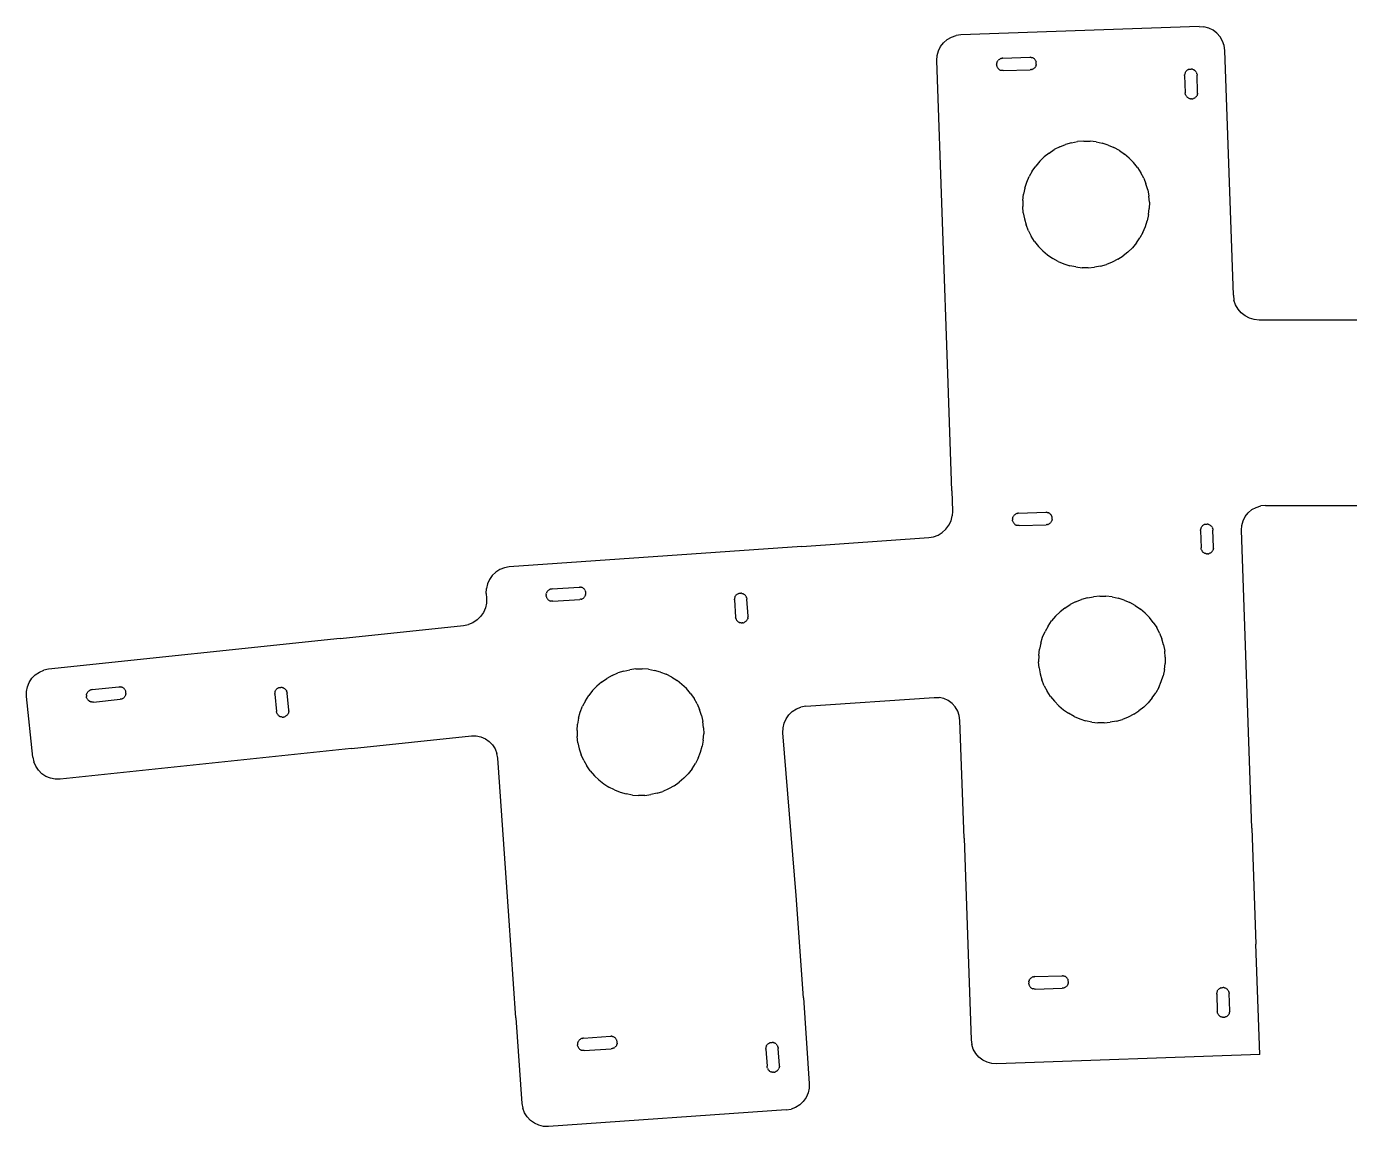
# Model space of a CAD drawing. Extents: x -62 to 45, y -37 to 20.
# Drawn here: x -62 to -8.7, y -26.9 to 17.4 of the extents above; entities that cross this region are included whole.
import ezdxf

# ---------------------------------------------------------------- set-up
doc = ezdxf.new("R2010")
doc.units = 0

msp = doc.modelspace()

# ---------------------------------------------------------------- linework, layer by layer
for p, q in [((-14.773, 17.355), (-24.367, 17.02)), ((-14.773, 17.355), (-14.577, 17.342)), ((-14.388, 17.292), (-14.577, 17.342)), ((-14.212, 17.206), (-14.388, 17.292)), ((-14.056, 17.087), (-14.212, 17.206)), ((-13.926, 16.939), (-14.056, 17.087)), ((-25.269, 16.371), (-25.182, 16.547)), ((-25.182, 16.547), (-25.063, 16.702)), ((-25.063, 16.702), (-24.916, 16.832)), ((-24.916, 16.832), (-24.747, 16.93)), ((-24.747, 16.93), (-24.561, 16.994)), ((-24.367, 17.02), (-24.561, 16.994)), ((-13.828, 16.77), (-13.926, 16.939)), ((-13.765, 16.584), (-13.828, 16.77)), ((-13.739, 16.39), (-13.765, 16.584)), ((-25.332, 15.986), (-25.319, 16.181)), ((-24.878, 2.993), (-25.332, 15.986)), ((-25.319, 16.181), (-25.269, 16.371)), ((-22.874, 15.978), (-22.858, 15.997)), ((-22.841, 16.014), (-22.858, 15.997)), ((-22.841, 16.014), (-22.821, 16.029)), ((-22.821, 16.029), (-22.801, 16.042)), ((-22.779, 16.054), (-22.801, 16.042)), ((-22.756, 16.063), (-22.779, 16.054)), ((-22.733, 16.07), (-22.756, 16.063)), ((-22.733, 16.07), (-22.709, 16.074)), ((-22.679, 16.076), (-22.709, 16.074)), ((-22.679, 16.076), (-21.59, 16.114)), ((-21.59, 16.114), (-21.56, 16.114)), ((-21.536, 16.111), (-21.56, 16.114)), ((-21.536, 16.111), (-21.512, 16.106)), ((-21.512, 16.106), (-21.489, 16.099)), ((-21.466, 16.089), (-21.489, 16.099)), ((-21.445, 16.077), (-21.466, 16.089)), ((-21.425, 16.063), (-21.445, 16.077)), ((-21.406, 16.047), (-21.425, 16.063)), ((-21.389, 16.03), (-21.406, 16.047)), ((-21.374, 16.011), (-21.389, 16.03)), ((-21.36, 15.99), (-21.374, 16.011)), ((-21.349, 15.968), (-21.36, 15.99)), ((-13.395, 6.539), (-13.739, 16.39)), ((-22.922, 15.867), (-22.925, 15.842)), ((-22.925, 15.842), (-22.925, 15.818)), ((-22.923, 15.793), (-22.925, 15.818)), ((-22.919, 15.769), (-22.923, 15.793)), ((-22.922, 15.867), (-22.917, 15.891)), ((-22.919, 15.769), (-22.912, 15.746)), ((-22.917, 15.891), (-22.91, 15.914)), ((-22.912, 15.746), (-22.903, 15.723)), ((-22.9, 15.936), (-22.91, 15.914)), ((-22.903, 15.723), (-22.892, 15.701)), ((-22.9, 15.936), (-22.888, 15.958)), ((-22.892, 15.701), (-22.878, 15.681)), ((-22.888, 15.958), (-22.874, 15.978)), ((-22.878, 15.681), (-22.863, 15.661)), ((-22.863, 15.661), (-22.846, 15.644)), ((-22.846, 15.644), (-22.827, 15.628)), ((-22.827, 15.628), (-22.807, 15.614)), ((-22.807, 15.614), (-22.786, 15.602)), ((-22.786, 15.602), (-22.763, 15.592)), ((-22.74, 15.585), (-22.763, 15.592)), ((-22.716, 15.58), (-22.74, 15.585)), ((-22.691, 15.577), (-22.716, 15.58)), ((-22.662, 15.577), (-22.691, 15.577)), ((-22.662, 15.577), (-21.572, 15.615)), ((-21.543, 15.617), (-21.572, 15.615)), ((-21.519, 15.622), (-21.543, 15.617)), ((-21.519, 15.622), (-21.495, 15.628)), ((-21.473, 15.638), (-21.495, 15.628)), ((-21.473, 15.638), (-21.451, 15.649)), ((-21.451, 15.649), (-21.43, 15.662)), ((-21.411, 15.677), (-21.43, 15.662)), ((-21.394, 15.694), (-21.411, 15.677)), ((-21.378, 15.713), (-21.394, 15.694)), ((-21.364, 15.733), (-21.378, 15.713)), ((-21.352, 15.755), (-21.364, 15.733)), ((-21.342, 15.777), (-21.352, 15.755)), ((-21.349, 15.968), (-21.34, 15.946)), ((-21.342, 15.777), (-21.335, 15.801)), ((-21.333, 15.922), (-21.34, 15.946)), ((-21.33, 15.825), (-21.335, 15.801)), ((-21.329, 15.898), (-21.333, 15.922)), ((-21.33, 15.825), (-21.327, 15.849)), ((-21.327, 15.873), (-21.329, 15.898)), ((-21.327, 15.849), (-21.327, 15.873)), ((-15.347, 15.454), (-15.352, 15.43)), ((-15.34, 15.478), (-15.347, 15.454)), ((-15.33, 15.5), (-15.34, 15.478)), ((-15.33, 15.5), (-15.318, 15.522)), ((-15.318, 15.522), (-15.304, 15.542)), ((-15.288, 15.56), (-15.304, 15.542)), ((-15.271, 15.578), (-15.288, 15.56)), ((-15.271, 15.578), (-15.252, 15.593)), ((-15.231, 15.606), (-15.252, 15.593)), ((-15.231, 15.606), (-15.209, 15.617)), ((-15.187, 15.626), (-15.209, 15.617)), ((-15.187, 15.626), (-15.163, 15.633)), ((-15.163, 15.633), (-15.139, 15.638)), ((-15.139, 15.638), (-15.114, 15.64)), ((-15.114, 15.64), (-15.09, 15.639)), ((-15.066, 15.637), (-15.09, 15.639)), ((-15.042, 15.632), (-15.066, 15.637)), ((-15.042, 15.632), (-15.018, 15.624)), ((-15.018, 15.624), (-14.996, 15.614)), ((-14.974, 15.603), (-14.996, 15.614)), ((-14.954, 15.589), (-14.974, 15.603)), ((-14.935, 15.573), (-14.954, 15.589)), ((-14.935, 15.573), (-14.918, 15.555)), ((-14.903, 15.536), (-14.918, 15.555)), ((-14.89, 15.515), (-14.903, 15.536)), ((-14.89, 15.515), (-14.878, 15.494)), ((-14.878, 15.494), (-14.869, 15.471)), ((-14.863, 15.447), (-14.869, 15.471)), ((-15.352, 15.43), (-15.355, 15.406)), ((-15.355, 15.377), (-15.355, 15.406)), ((-15.355, 15.377), (-15.331, 14.687)), ((-14.863, 15.447), (-14.858, 15.423)), ((-14.858, 15.423), (-14.856, 15.394)), ((-14.832, 14.704), (-14.856, 15.394)), ((-15.329, 14.657), (-15.331, 14.687)), ((-15.324, 14.633), (-15.329, 14.657)), ((-15.318, 14.61), (-15.324, 14.633)), ((-15.318, 14.61), (-15.309, 14.587)), ((-15.309, 14.587), (-15.297, 14.565)), ((-15.297, 14.565), (-15.284, 14.545)), ((-15.284, 14.545), (-15.269, 14.525)), ((-15.256, 14.512), (-15.269, 14.525)), ((-15.256, 14.512), (-15.252, 14.508)), ((-15.252, 14.508), (-15.233, 14.492)), ((-15.233, 14.492), (-15.213, 14.478)), ((-15.213, 14.478), (-15.191, 14.466)), ((-15.191, 14.466), (-15.169, 14.457)), ((-15.145, 14.449), (-15.169, 14.457)), ((-15.121, 14.444), (-15.145, 14.449)), ((-15.121, 14.444), (-15.097, 14.441)), ((-15.097, 14.441), (-15.073, 14.441)), ((-15.048, 14.443), (-15.073, 14.441)), ((-15.048, 14.443), (-15.024, 14.447)), ((-15.024, 14.447), (-15.001, 14.454)), ((-14.978, 14.463), (-15.001, 14.454)), ((-14.956, 14.475), (-14.978, 14.463)), ((-14.956, 14.475), (-14.935, 14.488)), ((-14.916, 14.503), (-14.935, 14.488)), ((-14.899, 14.52), (-14.916, 14.503)), ((-14.899, 14.52), (-14.883, 14.539)), ((-14.883, 14.539), (-14.869, 14.559)), ((-14.869, 14.559), (-14.857, 14.581)), ((-14.847, 14.603), (-14.857, 14.581)), ((-14.84, 14.626), (-14.847, 14.603)), ((-14.84, 14.626), (-14.835, 14.65)), ((-14.832, 14.675), (-14.835, 14.65)), ((-14.832, 14.675), (-14.832, 14.704)), ((-20.816, 12.261), (-21.011, 12.105)), ((-20.816, 12.261), (-20.606, 12.397)), ((-20.383, 12.512), (-20.606, 12.397)), ((-20.383, 12.512), (-20.151, 12.604)), ((-19.91, 12.674), (-20.151, 12.604)), ((-19.91, 12.674), (-19.664, 12.719)), ((-19.415, 12.74), (-19.664, 12.719)), ((-19.415, 12.74), (-19.165, 12.736)), ((-18.916, 12.708), (-19.165, 12.736)), ((-18.916, 12.708), (-18.671, 12.656)), ((-18.433, 12.58), (-18.671, 12.656)), ((-18.433, 12.58), (-18.203, 12.481)), ((-17.984, 12.36), (-18.203, 12.481)), ((-17.984, 12.36), (-17.778, 12.218)), ((-21.494, 11.533), (-21.352, 11.739)), ((-21.191, 11.931), (-21.352, 11.739)), ((-21.011, 12.105), (-21.191, 11.931)), ((-17.587, 12.056), (-17.778, 12.218)), ((-17.412, 11.877), (-17.587, 12.056)), ((-17.256, 11.681), (-17.412, 11.877)), ((-21.714, 11.085), (-21.615, 11.314)), ((-21.494, 11.533), (-21.615, 11.314)), ((-17.256, 11.681), (-17.12, 11.471)), ((-17.005, 11.249), (-17.12, 11.471)), ((-17.005, 11.249), (-16.913, 11.016)), ((-21.79, 10.846), (-21.843, 10.601)), ((-21.79, 10.846), (-21.714, 11.085)), ((-16.844, 10.776), (-16.913, 11.016)), ((-16.844, 10.776), (-16.798, 10.53)), ((-21.871, 10.353), (-21.874, 10.103)), ((-21.871, 10.353), (-21.843, 10.601)), ((-16.777, 10.28), (-16.798, 10.53)), ((-16.777, 10.28), (-16.781, 10.03)), ((-21.853, 9.853), (-21.874, 10.103)), ((-21.853, 9.853), (-21.808, 9.607)), ((-21.808, 9.607), (-21.739, 9.367)), ((-16.809, 9.782), (-16.861, 9.537)), ((-16.809, 9.782), (-16.781, 10.03)), ((-21.646, 9.134), (-21.739, 9.367)), ((-21.646, 9.134), (-21.531, 8.912)), ((-17.036, 9.069), (-17.157, 8.85)), ((-17.036, 9.069), (-16.937, 9.298)), ((-16.937, 9.298), (-16.861, 9.537)), ((-21.395, 8.702), (-21.531, 8.912)), ((-21.395, 8.702), (-21.239, 8.506)), ((-17.299, 8.644), (-17.461, 8.452)), ((-17.299, 8.644), (-17.157, 8.85)), ((-21.065, 8.327), (-21.239, 8.506)), ((-21.065, 8.327), (-20.874, 8.165)), ((-20.874, 8.165), (-20.668, 8.023)), ((-20.449, 7.902), (-20.668, 8.023)), ((-18.046, 7.986), (-17.836, 8.122)), ((-17.64, 8.278), (-17.836, 8.122)), ((-17.461, 8.452), (-17.64, 8.278)), ((-20.449, 7.902), (-20.219, 7.803)), ((-20.219, 7.803), (-19.98, 7.727)), ((-19.736, 7.675), (-19.98, 7.727)), ((-19.736, 7.675), (-19.487, 7.647)), ((-19.237, 7.643), (-19.487, 7.647)), ((-19.237, 7.643), (-18.988, 7.664)), ((-18.741, 7.709), (-18.988, 7.664)), ((-18.741, 7.709), (-18.501, 7.779)), ((-18.268, 7.871), (-18.501, 7.779)), ((-18.046, 7.986), (-18.268, 7.871)), ((-13.395, 6.539), (-13.369, 6.344)), ((-13.305, 6.156), (-13.369, 6.344)), ((-13.207, 5.984), (-13.305, 6.156)), ((-13.077, 5.832), (-13.207, 5.984)), ((-12.921, 5.708), (-13.077, 5.832)), ((-12.745, 5.616), (-12.921, 5.708)), ((-12.556, 5.559), (-12.745, 5.616)), ((-12.36, 5.539), (-12.556, 5.559)), ((-6.799, 5.539), (-12.36, 5.539)), ((-24.727, -1.327), (-24.878, 2.993)), ((-24.727, -1.327), (-24.699, -2.148)), ((-12.796, -2.216), (-12.649, -2.091)), ((-12.649, -2.091), (-12.48, -1.999)), ((-12.48, -1.999), (-12.294, -1.942)), ((-12.1, -1.923), (-12.294, -1.942)), ((-12.1, -1.923), (-6.799, -1.923)), ((-24.847, -2.715), (-24.761, -2.535)), ((-24.761, -2.535), (-24.711, -2.344)), ((-24.699, -2.148), (-24.711, -2.344)), ((-22.283, -2.445), (-22.286, -2.469)), ((-22.286, -2.469), (-22.286, -2.494)), ((-22.284, -2.518), (-22.286, -2.494)), ((-22.28, -2.542), (-22.284, -2.518)), ((-22.283, -2.445), (-22.278, -2.421)), ((-22.28, -2.542), (-22.273, -2.566)), ((-22.278, -2.421), (-22.271, -2.398)), ((-22.273, -2.566), (-22.264, -2.589)), ((-22.261, -2.375), (-22.271, -2.398)), ((-22.264, -2.589), (-22.253, -2.61)), ((-22.261, -2.375), (-22.249, -2.354)), ((-22.253, -2.61), (-22.239, -2.631)), ((-22.249, -2.354), (-22.235, -2.333)), ((-22.239, -2.631), (-22.224, -2.65)), ((-22.235, -2.333), (-22.219, -2.315)), ((-22.224, -2.65), (-22.207, -2.668)), ((-22.202, -2.298), (-22.219, -2.315)), ((-22.202, -2.298), (-22.182, -2.282)), ((-22.182, -2.282), (-22.162, -2.269)), ((-22.14, -2.258), (-22.162, -2.269)), ((-22.117, -2.249), (-22.14, -2.258)), ((-22.094, -2.242), (-22.117, -2.249)), ((-22.094, -2.242), (-22.07, -2.237)), ((-22.04, -2.235), (-22.07, -2.237)), ((-22.04, -2.235), (-20.951, -2.197)), ((-20.951, -2.197), (-20.921, -2.197)), ((-20.897, -2.2), (-20.921, -2.197)), ((-20.897, -2.2), (-20.873, -2.205)), ((-20.873, -2.205), (-20.85, -2.213)), ((-20.827, -2.222), (-20.85, -2.213)), ((-20.834, -2.674), (-20.812, -2.663)), ((-20.806, -2.234), (-20.827, -2.222)), ((-20.812, -2.663), (-20.791, -2.649)), ((-20.786, -2.248), (-20.806, -2.234)), ((-20.772, -2.634), (-20.791, -2.649)), ((-20.767, -2.264), (-20.786, -2.248)), ((-20.755, -2.617), (-20.772, -2.634)), ((-20.75, -2.282), (-20.767, -2.264)), ((-20.739, -2.598), (-20.755, -2.617)), ((-20.735, -2.301), (-20.75, -2.282)), ((-20.725, -2.578), (-20.739, -2.598)), ((-20.721, -2.321), (-20.735, -2.301)), ((-20.713, -2.557), (-20.725, -2.578)), ((-20.71, -2.343), (-20.721, -2.321)), ((-20.703, -2.534), (-20.713, -2.557)), ((-20.71, -2.343), (-20.701, -2.366)), ((-20.703, -2.534), (-20.696, -2.511)), ((-20.694, -2.389), (-20.701, -2.366)), ((-20.691, -2.487), (-20.696, -2.511)), ((-20.69, -2.414), (-20.694, -2.389)), ((-20.691, -2.487), (-20.688, -2.462)), ((-20.688, -2.438), (-20.69, -2.414)), ((-20.688, -2.462), (-20.688, -2.438)), ((-13.052, -2.727), (-13.002, -2.54)), ((-13.002, -2.54), (-12.916, -2.367)), ((-12.916, -2.367), (-12.796, -2.216)), ((-25.661, -3.217), (-25.468, -3.184)), ((-25.468, -3.184), (-25.282, -3.114)), ((-25.282, -3.114), (-25.113, -3.01)), ((-25.113, -3.01), (-24.966, -2.875)), ((-24.966, -2.875), (-24.847, -2.715)), ((-22.207, -2.668), (-22.188, -2.684)), ((-22.188, -2.684), (-22.168, -2.697)), ((-22.168, -2.697), (-22.147, -2.709)), ((-22.147, -2.709), (-22.124, -2.719)), ((-22.101, -2.726), (-22.124, -2.719)), ((-22.077, -2.732), (-22.101, -2.726)), ((-22.052, -2.734), (-22.077, -2.732)), ((-22.023, -2.735), (-22.052, -2.734)), ((-22.023, -2.735), (-20.933, -2.697)), ((-20.904, -2.694), (-20.933, -2.697)), ((-20.88, -2.69), (-20.904, -2.694)), ((-20.88, -2.69), (-20.856, -2.683)), ((-20.834, -2.674), (-20.856, -2.683)), ((-14.713, -2.881), (-14.716, -2.906)), ((-14.716, -2.935), (-14.716, -2.906)), ((-14.716, -2.935), (-14.692, -3.625)), ((-14.708, -2.857), (-14.713, -2.881)), ((-14.701, -2.834), (-14.708, -2.857)), ((-14.691, -2.811), (-14.701, -2.834)), ((-14.691, -2.811), (-14.679, -2.79)), ((-14.679, -2.79), (-14.665, -2.77)), ((-14.649, -2.751), (-14.665, -2.77)), ((-14.632, -2.734), (-14.649, -2.751)), ((-14.632, -2.734), (-14.613, -2.719)), ((-14.592, -2.705), (-14.613, -2.719)), ((-14.592, -2.705), (-14.57, -2.694)), ((-14.548, -2.685), (-14.57, -2.694)), ((-14.548, -2.685), (-14.524, -2.678)), ((-14.524, -2.678), (-14.5, -2.674)), ((-14.5, -2.674), (-14.475, -2.672)), ((-14.475, -2.672), (-14.451, -2.672)), ((-14.427, -2.675), (-14.451, -2.672)), ((-14.403, -2.68), (-14.427, -2.675)), ((-14.403, -2.68), (-14.379, -2.687)), ((-14.379, -2.687), (-14.357, -2.697)), ((-14.335, -2.709), (-14.357, -2.697)), ((-14.315, -2.723), (-14.335, -2.709)), ((-14.296, -2.739), (-14.315, -2.723)), ((-14.296, -2.739), (-14.279, -2.756)), ((-14.264, -2.775), (-14.279, -2.756)), ((-14.251, -2.796), (-14.264, -2.775)), ((-14.251, -2.796), (-14.239, -2.818)), ((-14.239, -2.818), (-14.23, -2.841)), ((-14.224, -2.864), (-14.23, -2.841)), ((-14.224, -2.864), (-14.219, -2.888)), ((-14.219, -2.888), (-14.217, -2.917)), ((-14.193, -3.607), (-14.217, -2.917)), ((-13.065, -2.922), (-13.052, -2.727)), ((-12.646, -14.913), (-13.065, -2.922)), ((-30.775, -3.574), (-42.546, -4.397)), ((-30.775, -3.574), (-25.661, -3.217)), ((-14.69, -3.654), (-14.692, -3.625)), ((-14.685, -3.678), (-14.69, -3.654)), ((-14.679, -3.702), (-14.685, -3.678)), ((-14.679, -3.702), (-14.67, -3.724)), ((-14.67, -3.724), (-14.658, -3.746)), ((-14.208, -3.708), (-14.218, -3.731)), ((-14.201, -3.685), (-14.208, -3.708)), ((-14.201, -3.685), (-14.196, -3.661)), ((-14.193, -3.637), (-14.196, -3.661)), ((-14.193, -3.637), (-14.193, -3.607)), ((-14.658, -3.746), (-14.645, -3.767)), ((-14.645, -3.767), (-14.63, -3.786)), ((-14.617, -3.799), (-14.63, -3.786)), ((-14.617, -3.799), (-14.613, -3.804)), ((-14.613, -3.804), (-14.594, -3.819)), ((-14.594, -3.819), (-14.574, -3.833)), ((-14.574, -3.833), (-14.552, -3.845)), ((-14.552, -3.845), (-14.53, -3.855)), ((-14.506, -3.862), (-14.53, -3.855)), ((-14.482, -3.867), (-14.506, -3.862)), ((-14.482, -3.867), (-14.458, -3.87)), ((-14.458, -3.87), (-14.434, -3.87)), ((-14.409, -3.868), (-14.434, -3.87)), ((-14.409, -3.868), (-14.385, -3.864)), ((-14.385, -3.864), (-14.362, -3.857)), ((-14.339, -3.848), (-14.362, -3.857)), ((-14.317, -3.837), (-14.339, -3.848)), ((-14.317, -3.837), (-14.296, -3.824)), ((-14.277, -3.808), (-14.296, -3.824)), ((-14.26, -3.791), (-14.277, -3.808)), ((-14.26, -3.791), (-14.244, -3.773)), ((-14.244, -3.773), (-14.23, -3.752)), ((-14.23, -3.752), (-14.218, -3.731)), ((-43.231, -4.739), (-43.345, -4.898)), ((-43.089, -4.604), (-43.231, -4.739)), ((-42.923, -4.5), (-43.089, -4.604)), ((-42.739, -4.43), (-42.923, -4.5)), ((-42.546, -4.397), (-42.739, -4.43)), ((-43.474, -5.464), (-43.468, -5.268)), ((-43.425, -5.077), (-43.468, -5.268)), ((-43.345, -4.898), (-43.425, -5.077)), ((-40.967, -5.333), (-40.947, -5.319)), ((-40.925, -5.307), (-40.947, -5.319)), ((-40.903, -5.297), (-40.925, -5.307)), ((-40.88, -5.29), (-40.903, -5.297)), ((-40.88, -5.29), (-40.856, -5.285)), ((-40.827, -5.281), (-40.856, -5.285)), ((-40.827, -5.281), (-39.739, -5.205)), ((-39.739, -5.205), (-39.71, -5.204)), ((-39.685, -5.206), (-39.71, -5.204)), ((-39.685, -5.206), (-39.661, -5.211)), ((-39.661, -5.211), (-39.637, -5.217)), ((-39.615, -5.226), (-39.637, -5.217)), ((-39.593, -5.237), (-39.615, -5.226)), ((-39.572, -5.25), (-39.593, -5.237)), ((-39.553, -5.266), (-39.572, -5.25)), ((-39.535, -5.283), (-39.553, -5.266)), ((-39.519, -5.301), (-39.535, -5.283)), ((-39.505, -5.321), (-39.519, -5.301)), ((-39.493, -5.343), (-39.505, -5.321)), ((-43.466, -5.851), (-43.51, -6.044)), ((-43.474, -5.464), (-43.461, -5.654)), ((-43.461, -5.654), (-43.466, -5.851)), ((-41.062, -5.499), (-41.064, -5.524)), ((-41.064, -5.524), (-41.063, -5.548)), ((-41.06, -5.573), (-41.063, -5.548)), ((-41.062, -5.499), (-41.057, -5.475)), ((-41.055, -5.596), (-41.06, -5.573)), ((-41.057, -5.475), (-41.051, -5.452)), ((-41.055, -5.596), (-41.047, -5.62)), ((-41.042, -5.429), (-41.051, -5.452)), ((-41.047, -5.62), (-41.038, -5.642)), ((-41.042, -5.429), (-41.031, -5.407)), ((-41.038, -5.642), (-41.026, -5.664)), ((-41.031, -5.407), (-41.018, -5.386)), ((-41.026, -5.664), (-41.011, -5.684)), ((-41.018, -5.386), (-41.003, -5.367)), ((-41.011, -5.684), (-40.996, -5.702)), ((-40.986, -5.349), (-41.003, -5.367)), ((-40.996, -5.702), (-40.978, -5.719)), ((-40.986, -5.349), (-40.967, -5.333)), ((-40.978, -5.719), (-40.959, -5.734)), ((-40.959, -5.734), (-40.938, -5.748)), ((-40.938, -5.748), (-40.916, -5.759)), ((-40.916, -5.759), (-40.893, -5.768)), ((-40.87, -5.774), (-40.893, -5.768)), ((-40.846, -5.779), (-40.87, -5.774)), ((-40.821, -5.78), (-40.846, -5.779)), ((-40.792, -5.78), (-40.821, -5.78)), ((-40.792, -5.78), (-39.704, -5.704)), ((-39.675, -5.7), (-39.704, -5.704)), ((-39.651, -5.695), (-39.675, -5.7)), ((-39.651, -5.695), (-39.628, -5.687)), ((-39.605, -5.678), (-39.628, -5.687)), ((-39.605, -5.678), (-39.584, -5.666)), ((-39.584, -5.666), (-39.564, -5.652)), ((-39.545, -5.636), (-39.564, -5.652)), ((-39.528, -5.618), (-39.545, -5.636)), ((-39.513, -5.599), (-39.528, -5.618)), ((-39.5, -5.578), (-39.513, -5.599)), ((-39.489, -5.556), (-39.5, -5.578)), ((-39.493, -5.343), (-39.483, -5.365)), ((-39.48, -5.533), (-39.489, -5.556)), ((-39.476, -5.388), (-39.483, -5.365)), ((-39.48, -5.533), (-39.473, -5.51)), ((-39.47, -5.412), (-39.476, -5.388)), ((-39.469, -5.486), (-39.473, -5.51)), ((-39.468, -5.437), (-39.47, -5.412)), ((-39.469, -5.486), (-39.467, -5.461)), ((-39.467, -5.461), (-39.468, -5.437)), ((-33.481, -5.671), (-33.483, -5.695)), ((-33.483, -5.725), (-33.483, -5.695)), ((-33.483, -5.725), (-33.434, -6.413)), ((-33.477, -5.647), (-33.481, -5.671)), ((-33.47, -5.623), (-33.477, -5.647)), ((-33.462, -5.6), (-33.47, -5.623)), ((-33.462, -5.6), (-33.45, -5.579)), ((-33.45, -5.579), (-33.437, -5.558)), ((-33.422, -5.539), (-33.437, -5.558)), ((-33.405, -5.521), (-33.422, -5.539)), ((-33.405, -5.521), (-33.386, -5.505)), ((-33.366, -5.491), (-33.386, -5.505)), ((-33.366, -5.491), (-33.345, -5.479)), ((-33.323, -5.469), (-33.345, -5.479)), ((-33.323, -5.469), (-33.299, -5.462)), ((-33.299, -5.462), (-33.275, -5.456)), ((-33.275, -5.456), (-33.251, -5.453)), ((-33.251, -5.453), (-33.226, -5.453)), ((-33.202, -5.455), (-33.226, -5.453)), ((-33.178, -5.459), (-33.202, -5.455)), ((-33.178, -5.459), (-33.154, -5.466)), ((-33.154, -5.466), (-33.131, -5.475)), ((-33.11, -5.486), (-33.131, -5.475)), ((-33.089, -5.499), (-33.11, -5.486)), ((-33.07, -5.514), (-33.089, -5.499)), ((-33.07, -5.514), (-33.052, -5.531)), ((-33.036, -5.55), (-33.052, -5.531)), ((-33.022, -5.57), (-33.036, -5.55)), ((-33.022, -5.57), (-33.01, -5.591)), ((-33.01, -5.591), (-33, -5.614)), ((-32.993, -5.637), (-33, -5.614)), ((-32.993, -5.637), (-32.987, -5.661)), ((-32.987, -5.661), (-32.984, -5.69)), ((-32.936, -6.379), (-32.984, -5.69)), ((-19.744, -5.8), (-19.967, -5.914)), ((-19.744, -5.8), (-19.512, -5.707)), ((-19.271, -5.638), (-19.512, -5.707)), ((-19.271, -5.638), (-19.025, -5.593)), ((-18.776, -5.572), (-19.025, -5.593)), ((-18.776, -5.572), (-18.526, -5.575)), ((-18.277, -5.603), (-18.526, -5.575)), ((-18.277, -5.603), (-18.032, -5.655)), ((-17.794, -5.731), (-18.032, -5.655)), ((-17.794, -5.731), (-17.564, -5.831)), ((-17.345, -5.952), (-17.564, -5.831)), ((-43.703, -6.39), (-43.845, -6.53)), ((-43.59, -6.226), (-43.703, -6.39)), ((-43.51, -6.044), (-43.59, -6.226)), ((-32.935, -6.408), (-32.936, -6.379)), ((-20.552, -6.381), (-20.713, -6.572)), ((-20.372, -6.206), (-20.552, -6.381)), ((-20.177, -6.05), (-20.372, -6.206)), ((-20.177, -6.05), (-19.967, -5.914)), ((-17.345, -5.952), (-17.139, -6.094)), ((-16.948, -6.255), (-17.139, -6.094)), ((-16.773, -6.435), (-16.948, -6.255)), ((-49.361, -7.279), (-44.385, -6.756)), ((-44.385, -6.756), (-44.193, -6.717)), ((-44.01, -6.64), (-44.193, -6.717)), ((-43.845, -6.53), (-44.01, -6.64)), ((-33.431, -6.443), (-33.434, -6.413)), ((-33.426, -6.467), (-33.431, -6.443)), ((-33.418, -6.49), (-33.426, -6.467)), ((-33.418, -6.49), (-33.408, -6.512)), ((-33.408, -6.512), (-33.396, -6.534)), ((-33.396, -6.534), (-33.382, -6.554)), ((-33.382, -6.554), (-33.366, -6.572)), ((-33.353, -6.585), (-33.366, -6.572)), ((-33.353, -6.585), (-33.349, -6.589)), ((-33.349, -6.589), (-33.329, -6.605)), ((-33.329, -6.605), (-33.309, -6.618)), ((-33.309, -6.618), (-33.287, -6.629)), ((-33.287, -6.629), (-33.264, -6.638)), ((-33.24, -6.644), (-33.264, -6.638)), ((-33.216, -6.649), (-33.24, -6.644)), ((-33.216, -6.649), (-33.192, -6.651)), ((-33.192, -6.651), (-33.167, -6.65)), ((-33.143, -6.647), (-33.167, -6.65)), ((-33.143, -6.647), (-33.119, -6.642)), ((-33.119, -6.642), (-33.096, -6.634)), ((-33.073, -6.624), (-33.096, -6.634)), ((-33.052, -6.612), (-33.073, -6.624)), ((-33.052, -6.612), (-33.032, -6.598)), ((-33.013, -6.582), (-33.032, -6.598)), ((-32.996, -6.565), (-33.013, -6.582)), ((-32.996, -6.565), (-32.981, -6.545)), ((-32.981, -6.545), (-32.968, -6.525)), ((-32.968, -6.525), (-32.957, -6.503)), ((-32.948, -6.48), (-32.957, -6.503)), ((-32.941, -6.457), (-32.948, -6.48)), ((-32.941, -6.457), (-32.937, -6.432)), ((-32.935, -6.408), (-32.937, -6.432)), ((-20.855, -6.778), (-20.976, -6.997)), ((-20.855, -6.778), (-20.713, -6.572)), ((-16.617, -6.63), (-16.773, -6.435)), ((-16.617, -6.63), (-16.481, -6.84)), ((-16.366, -7.063), (-16.481, -6.84)), ((-49.361, -7.279), (-61.096, -8.512)), ((-21.151, -7.465), (-21.075, -7.227)), ((-21.075, -7.227), (-20.976, -6.997)), ((-16.366, -7.063), (-16.274, -7.295)), ((-16.205, -7.536), (-16.274, -7.295)), ((-21.232, -7.959), (-21.235, -8.209)), ((-21.232, -7.959), (-21.204, -7.71)), ((-21.151, -7.465), (-21.204, -7.71)), ((-16.205, -7.536), (-16.159, -7.782)), ((-16.138, -8.031), (-16.159, -7.782)), ((-61.096, -8.512), (-61.288, -8.551)), ((-37.447, -8.502), (-37.696, -8.531)), ((-37.447, -8.502), (-37.197, -8.496)), ((-36.948, -8.516), (-37.197, -8.496)), ((-36.948, -8.516), (-36.701, -8.559)), ((-21.214, -8.458), (-21.235, -8.209)), ((-21.214, -8.458), (-21.169, -8.704)), ((-16.17, -8.53), (-16.142, -8.281)), ((-16.138, -8.031), (-16.142, -8.281)), ((-61.951, -9.222), (-61.877, -9.041)), ((-61.877, -9.041), (-61.769, -8.877)), ((-61.769, -8.877), (-61.631, -8.737)), ((-61.631, -8.737), (-61.469, -8.627)), ((-61.469, -8.627), (-61.288, -8.551)), ((-38.831, -9.029), (-39.021, -9.192)), ((-38.831, -9.029), (-38.626, -8.886)), ((-38.407, -8.763), (-38.626, -8.886)), ((-38.407, -8.763), (-38.178, -8.663)), ((-37.94, -8.585), (-38.178, -8.663)), ((-37.94, -8.585), (-37.696, -8.531)), ((-36.46, -8.627), (-36.701, -8.559)), ((-36.46, -8.627), (-36.227, -8.718)), ((-36.004, -8.831), (-36.227, -8.718)), ((-36.004, -8.831), (-35.793, -8.966)), ((-35.597, -9.121), (-35.793, -8.966)), ((-21.169, -8.704), (-21.1, -8.945)), ((-21.007, -9.177), (-21.1, -8.945)), ((-16.397, -9.243), (-16.298, -9.013)), ((-16.298, -9.013), (-16.222, -8.775)), ((-16.17, -8.53), (-16.222, -8.775)), ((-61.988, -9.415), (-61.951, -9.222)), ((-61.986, -9.611), (-61.988, -9.415)), ((-59.574, -9.561), (-59.575, -9.586)), ((-59.575, -9.586), (-59.574, -9.61)), ((-59.574, -9.561), (-59.571, -9.537)), ((-59.571, -9.537), (-59.565, -9.513)), ((-59.557, -9.49), (-59.565, -9.513)), ((-59.557, -9.49), (-59.547, -9.468)), ((-59.547, -9.468), (-59.534, -9.447)), ((-59.534, -9.447), (-59.52, -9.427)), ((-59.503, -9.409), (-59.52, -9.427)), ((-59.503, -9.409), (-59.485, -9.392)), ((-59.485, -9.392), (-59.466, -9.377)), ((-59.445, -9.365), (-59.466, -9.377)), ((-59.423, -9.354), (-59.445, -9.365)), ((-59.4, -9.346), (-59.423, -9.354)), ((-59.4, -9.346), (-59.376, -9.34)), ((-59.347, -9.335), (-59.376, -9.34)), ((-59.347, -9.335), (-58.263, -9.221)), ((-58.263, -9.221), (-58.233, -9.22)), ((-58.209, -9.221), (-58.233, -9.22)), ((-58.209, -9.221), (-58.185, -9.224)), ((-58.185, -9.224), (-58.161, -9.23)), ((-58.138, -9.238), (-58.161, -9.23)), ((-58.115, -9.248), (-58.138, -9.238)), ((-58.094, -9.261), (-58.115, -9.248)), ((-58.075, -9.275), (-58.094, -9.261)), ((-58.056, -9.292), (-58.075, -9.275)), ((-58.04, -9.31), (-58.056, -9.292)), ((-58.025, -9.329), (-58.04, -9.31)), ((-58.012, -9.35), (-58.025, -9.329)), ((-58.011, -9.586), (-58.023, -9.607)), ((-58.012, -9.35), (-58.002, -9.372)), ((-58, -9.563), (-58.011, -9.586)), ((-57.993, -9.395), (-58.002, -9.372)), ((-57.992, -9.54), (-58, -9.563)), ((-57.987, -9.419), (-57.993, -9.395)), ((-57.992, -9.54), (-57.986, -9.516)), ((-57.983, -9.443), (-57.987, -9.419)), ((-57.983, -9.492), (-57.986, -9.516)), ((-57.982, -9.468), (-57.983, -9.443)), ((-57.983, -9.492), (-57.982, -9.468)), ((-51.993, -9.469), (-51.994, -9.493)), ((-51.992, -9.523), (-51.994, -9.493)), ((-51.989, -9.444), (-51.993, -9.469)), ((-51.992, -9.523), (-51.92, -10.209)), ((-51.983, -9.421), (-51.989, -9.444)), ((-51.975, -9.397), (-51.983, -9.421)), ((-51.975, -9.397), (-51.965, -9.375)), ((-51.965, -9.375), (-51.952, -9.354)), ((-51.938, -9.334), (-51.952, -9.354)), ((-51.922, -9.316), (-51.938, -9.334)), ((-51.922, -9.316), (-51.904, -9.3)), ((-51.884, -9.285), (-51.904, -9.3)), ((-51.884, -9.285), (-51.863, -9.272)), ((-51.841, -9.261), (-51.863, -9.272)), ((-51.841, -9.261), (-51.818, -9.253)), ((-51.818, -9.253), (-51.794, -9.247)), ((-51.794, -9.247), (-51.77, -9.243)), ((-51.77, -9.243), (-51.746, -9.242)), ((-51.721, -9.243), (-51.746, -9.242)), ((-51.697, -9.246), (-51.721, -9.243)), ((-51.697, -9.246), (-51.673, -9.252)), ((-51.673, -9.252), (-51.65, -9.26)), ((-51.628, -9.271), (-51.65, -9.26)), ((-51.607, -9.283), (-51.628, -9.271)), ((-51.587, -9.297), (-51.607, -9.283)), ((-51.587, -9.297), (-51.568, -9.314)), ((-51.552, -9.332), (-51.568, -9.314)), ((-51.537, -9.351), (-51.552, -9.332)), ((-51.537, -9.351), (-51.524, -9.372)), ((-51.524, -9.372), (-51.514, -9.394)), ((-51.505, -9.418), (-51.514, -9.394)), ((-51.505, -9.418), (-51.499, -9.441)), ((-51.499, -9.441), (-51.495, -9.47)), ((-51.423, -10.157), (-51.495, -9.47)), ((-39.484, -9.78), (-39.349, -9.569)), ((-39.194, -9.372), (-39.349, -9.569)), ((-39.021, -9.192), (-39.194, -9.372)), ((-35.416, -9.294), (-35.597, -9.121)), ((-35.253, -9.484), (-35.416, -9.294)), ((-35.253, -9.484), (-35.11, -9.689)), ((-21.007, -9.177), (-20.892, -9.4)), ((-20.756, -9.61), (-20.892, -9.4)), ((-16.66, -9.668), (-16.518, -9.462)), ((-16.397, -9.243), (-16.518, -9.462)), ((-61.73, -12.047), (-61.986, -9.611)), ((-59.57, -9.635), (-59.574, -9.61)), ((-59.564, -9.658), (-59.57, -9.635)), ((-59.564, -9.658), (-59.556, -9.681)), ((-59.556, -9.681), (-59.545, -9.703)), ((-59.545, -9.703), (-59.532, -9.724)), ((-59.532, -9.724), (-59.518, -9.744)), ((-59.518, -9.744), (-59.501, -9.762)), ((-59.501, -9.762), (-59.483, -9.778)), ((-59.483, -9.778), (-59.463, -9.793)), ((-59.463, -9.793), (-59.442, -9.805)), ((-59.442, -9.805), (-59.42, -9.816)), ((-59.42, -9.816), (-59.397, -9.824)), ((-59.373, -9.829), (-59.397, -9.824)), ((-59.349, -9.833), (-59.373, -9.829)), ((-59.324, -9.834), (-59.349, -9.833)), ((-59.295, -9.832), (-59.324, -9.834)), ((-59.295, -9.832), (-58.211, -9.718)), ((-58.181, -9.714), (-58.211, -9.718)), ((-58.158, -9.708), (-58.181, -9.714)), ((-58.158, -9.708), (-58.135, -9.699)), ((-58.113, -9.689), (-58.135, -9.699)), ((-58.113, -9.689), (-58.092, -9.676)), ((-58.092, -9.676), (-58.072, -9.661)), ((-58.054, -9.645), (-58.072, -9.661)), ((-58.038, -9.626), (-58.054, -9.645)), ((-58.023, -9.607), (-58.038, -9.626)), ((-39.688, -10.236), (-39.597, -10.003)), ((-39.484, -9.78), (-39.597, -10.003)), ((-34.988, -9.908), (-35.11, -9.689)), ((-34.988, -9.908), (-34.887, -10.137)), ((-31.153, -10.213), (-30.988, -10.109)), ((-30.988, -10.109), (-30.806, -10.039)), ((-30.613, -10.006), (-30.806, -10.039)), ((-30.613, -10.006), (-25.437, -9.645)), ((-25.437, -9.645), (-25.242, -9.651)), ((-25.053, -9.694), (-25.242, -9.651)), ((-24.877, -9.775), (-25.053, -9.694)), ((-24.722, -9.889), (-24.877, -9.775)), ((-24.592, -10.031), (-24.722, -9.889)), ((-24.494, -10.198), (-24.592, -10.031)), ((-20.756, -9.61), (-20.6, -9.805)), ((-20.426, -9.985), (-20.6, -9.805)), ((-20.426, -9.985), (-20.235, -10.146)), ((-17.001, -10.034), (-17.197, -10.19)), ((-16.822, -9.859), (-17.001, -10.034)), ((-16.66, -9.668), (-16.822, -9.859)), ((-51.915, -10.238), (-51.92, -10.209)), ((-51.909, -10.262), (-51.915, -10.238)), ((-51.901, -10.285), (-51.909, -10.262)), ((-51.901, -10.285), (-51.89, -10.307)), ((-51.89, -10.307), (-51.878, -10.328)), ((-51.878, -10.328), (-51.863, -10.347)), ((-51.863, -10.347), (-51.846, -10.365)), ((-51.832, -10.378), (-51.846, -10.365)), ((-51.832, -10.378), (-51.828, -10.382)), ((-51.828, -10.382), (-51.808, -10.396)), ((-51.808, -10.396), (-51.787, -10.409)), ((-51.787, -10.409), (-51.765, -10.419)), ((-51.765, -10.419), (-51.742, -10.427)), ((-51.718, -10.433), (-51.742, -10.427)), ((-51.694, -10.436), (-51.718, -10.433)), ((-51.694, -10.436), (-51.669, -10.437)), ((-51.669, -10.437), (-51.645, -10.436)), ((-51.62, -10.432), (-51.645, -10.436)), ((-51.62, -10.432), (-51.597, -10.426)), ((-51.597, -10.426), (-51.574, -10.418)), ((-51.552, -10.407), (-51.574, -10.418)), ((-51.531, -10.394), (-51.552, -10.407)), ((-51.531, -10.394), (-51.511, -10.38)), ((-51.493, -10.363), (-51.511, -10.38)), ((-51.477, -10.345), (-51.493, -10.363)), ((-51.477, -10.345), (-51.462, -10.325)), ((-51.462, -10.325), (-51.45, -10.304)), ((-51.45, -10.304), (-51.439, -10.282)), ((-51.431, -10.259), (-51.439, -10.282)), ((-51.426, -10.235), (-51.431, -10.259)), ((-51.426, -10.235), (-51.422, -10.211)), ((-51.421, -10.186), (-51.423, -10.157)), ((-51.421, -10.186), (-51.422, -10.211)), ((-39.756, -10.477), (-39.799, -10.723)), ((-39.756, -10.477), (-39.688, -10.236)), ((-34.809, -10.375), (-34.887, -10.137)), ((-34.809, -10.375), (-34.756, -10.619)), ((-34.726, -10.868), (-34.756, -10.619)), ((-31.484, -10.686), (-31.406, -10.507)), ((-31.406, -10.507), (-31.294, -10.347)), ((-31.294, -10.347), (-31.153, -10.213)), ((-24.431, -10.381), (-24.494, -10.198)), ((-24.405, -10.575), (-24.431, -10.381)), ((-24.239, -15.318), (-24.405, -10.575)), ((-20.235, -10.146), (-20.029, -10.288)), ((-19.81, -10.409), (-20.029, -10.288)), ((-19.81, -10.409), (-19.58, -10.508)), ((-19.58, -10.508), (-19.341, -10.585)), ((-19.097, -10.637), (-19.341, -10.585)), ((-19.097, -10.637), (-18.848, -10.665)), ((-18.598, -10.668), (-18.349, -10.647)), ((-18.102, -10.602), (-18.349, -10.647)), ((-18.102, -10.602), (-17.862, -10.533)), ((-17.629, -10.44), (-17.862, -10.533)), ((-17.407, -10.326), (-17.629, -10.44)), ((-17.407, -10.326), (-17.197, -10.19)), ((-39.819, -10.973), (-39.799, -10.723)), ((-39.819, -10.973), (-39.813, -11.223)), ((-34.74, -11.367), (-34.721, -11.118)), ((-34.726, -10.868), (-34.721, -11.118)), ((-31.529, -11.072), (-31.526, -10.877)), ((-30.996, -17.624), (-31.529, -11.072)), ((-31.526, -10.877), (-31.484, -10.686)), ((-18.598, -10.668), (-18.848, -10.665)), ((-48.896, -11.704), (-60.631, -12.937)), ((-48.896, -11.704), (-44.075, -11.198)), ((-44.075, -11.198), (-43.88, -11.197)), ((-43.88, -11.197), (-43.689, -11.234)), ((-43.689, -11.234), (-43.511, -11.308)), ((-43.511, -11.308), (-43.351, -11.416)), ((-43.351, -11.416), (-43.217, -11.554)), ((-43.217, -11.554), (-43.113, -11.717)), ((-43.113, -11.717), (-43.043, -11.898)), ((-39.784, -11.472), (-39.813, -11.223)), ((-39.784, -11.472), (-39.73, -11.716)), ((-39.73, -11.716), (-39.652, -11.954)), ((-34.851, -11.855), (-34.784, -11.614)), ((-34.74, -11.367), (-34.784, -11.614)), ((-61.73, -12.047), (-61.691, -12.239)), ((-61.615, -12.42), (-61.691, -12.239)), ((-43.011, -12.091), (-43.043, -11.898)), ((-42.567, -18.433), (-43.011, -12.091)), ((-39.552, -12.183), (-39.652, -11.954)), ((-39.552, -12.183), (-39.429, -12.401)), ((-34.942, -12.088), (-35.056, -12.311)), ((-34.942, -12.088), (-34.851, -11.855)), ((-61.505, -12.582), (-61.615, -12.42)), ((-61.365, -12.72), (-61.505, -12.582)), ((-61.201, -12.828), (-61.365, -12.72)), ((-39.286, -12.606), (-39.429, -12.401)), ((-39.286, -12.606), (-39.123, -12.797)), ((-35.345, -12.718), (-35.518, -12.899)), ((-35.19, -12.522), (-35.345, -12.718)), ((-35.19, -12.522), (-35.056, -12.311)), ((-61.02, -12.902), (-61.201, -12.828)), ((-60.827, -12.939), (-61.02, -12.902)), ((-60.631, -12.937), (-60.827, -12.939)), ((-38.943, -12.97), (-39.123, -12.797)), ((-38.943, -12.97), (-38.746, -13.125)), ((-38.746, -13.125), (-38.535, -13.259)), ((-38.312, -13.373), (-38.535, -13.259)), ((-35.914, -13.205), (-36.132, -13.327)), ((-35.914, -13.205), (-35.709, -13.062)), ((-35.518, -12.899), (-35.709, -13.062)), ((-38.312, -13.373), (-38.079, -13.464)), ((-38.079, -13.464), (-37.838, -13.531)), ((-37.592, -13.575), (-37.838, -13.531)), ((-37.592, -13.575), (-37.342, -13.594)), ((-37.092, -13.589), (-37.342, -13.594)), ((-37.092, -13.589), (-36.843, -13.559)), ((-36.599, -13.506), (-36.843, -13.559)), ((-36.599, -13.506), (-36.361, -13.428)), ((-36.132, -13.327), (-36.361, -13.428)), ((-12.646, -14.913), (-12.484, -19.572)), ((-24.239, -15.318), (-24.077, -19.977)), ((-30.708, -21.739), (-30.996, -17.624)), ((-42.28, -22.548), (-42.567, -18.433)), ((-12.328, -24.02), (-12.484, -19.572)), ((-24.077, -19.977), (-23.956, -23.425)), ((-21.632, -21.095), (-21.635, -21.12)), ((-21.635, -21.12), (-21.635, -21.144)), ((-21.633, -21.169), (-21.635, -21.144)), ((-21.629, -21.193), (-21.633, -21.169)), ((-21.632, -21.095), (-21.627, -21.071)), ((-21.629, -21.193), (-21.622, -21.216)), ((-21.627, -21.071), (-21.62, -21.048)), ((-21.622, -21.216), (-21.613, -21.239)), ((-21.61, -21.025), (-21.62, -21.048)), ((-21.613, -21.239), (-21.602, -21.261)), ((-21.61, -21.025), (-21.598, -21.004)), ((-21.602, -21.261), (-21.588, -21.281)), ((-21.598, -21.004), (-21.584, -20.984)), ((-21.588, -21.281), (-21.573, -21.3)), ((-21.584, -20.984), (-21.568, -20.965)), ((-21.573, -21.3), (-21.556, -21.318)), ((-21.551, -20.948), (-21.568, -20.965)), ((-21.551, -20.948), (-21.532, -20.933)), ((-21.532, -20.933), (-21.511, -20.919)), ((-21.489, -20.908), (-21.511, -20.919)), ((-21.467, -20.899), (-21.489, -20.908)), ((-21.443, -20.892), (-21.467, -20.899)), ((-21.443, -20.892), (-21.419, -20.888)), ((-21.39, -20.885), (-21.419, -20.888)), ((-21.39, -20.885), (-20.3, -20.847)), ((-20.3, -20.847), (-20.271, -20.848)), ((-20.246, -20.851), (-20.271, -20.848)), ((-20.246, -20.851), (-20.222, -20.856)), ((-20.222, -20.856), (-20.199, -20.863)), ((-20.176, -20.873), (-20.199, -20.863)), ((-20.155, -20.885), (-20.176, -20.873)), ((-20.161, -21.313), (-20.14, -21.3)), ((-20.135, -20.899), (-20.155, -20.885)), ((-20.121, -21.284), (-20.14, -21.3)), ((-20.116, -20.914), (-20.135, -20.899)), ((-20.104, -21.267), (-20.121, -21.284)), ((-20.099, -20.932), (-20.116, -20.914)), ((-20.088, -21.249), (-20.104, -21.267)), ((-20.084, -20.951), (-20.099, -20.932)), ((-20.074, -21.228), (-20.088, -21.249)), ((-20.07, -20.972), (-20.084, -20.951)), ((-20.062, -21.207), (-20.074, -21.228)), ((-20.059, -20.993), (-20.07, -20.972)), ((-20.052, -21.185), (-20.062, -21.207)), ((-20.059, -20.993), (-20.05, -21.016)), ((-20.052, -21.185), (-20.045, -21.161)), ((-20.043, -21.04), (-20.05, -21.016)), ((-20.04, -21.137), (-20.045, -21.161)), ((-20.039, -21.064), (-20.043, -21.04)), ((-20.04, -21.137), (-20.037, -21.113)), ((-20.037, -21.088), (-20.039, -21.064)), ((-20.037, -21.113), (-20.037, -21.088)), ((-30.708, -21.739), (-30.467, -25.18)), ((-21.556, -21.318), (-21.537, -21.334)), ((-21.537, -21.334), (-21.517, -21.348)), ((-21.517, -21.348), (-21.496, -21.36)), ((-21.496, -21.36), (-21.473, -21.369)), ((-21.45, -21.377), (-21.473, -21.369)), ((-21.426, -21.382), (-21.45, -21.377)), ((-21.402, -21.385), (-21.426, -21.382)), ((-21.372, -21.385), (-21.402, -21.385)), ((-21.372, -21.385), (-20.283, -21.347)), ((-20.253, -21.345), (-20.283, -21.347)), ((-20.229, -21.34), (-20.253, -21.345)), ((-20.229, -21.34), (-20.206, -21.333)), ((-20.183, -21.324), (-20.206, -21.333)), ((-20.183, -21.324), (-20.161, -21.313)), ((-14.066, -21.585), (-14.065, -21.556)), ((-14.066, -21.585), (-14.041, -22.275)), ((-14.062, -21.532), (-14.065, -21.556)), ((-14.057, -21.508), (-14.062, -21.532)), ((-14.05, -21.484), (-14.057, -21.508)), ((-14.04, -21.462), (-14.05, -21.484)), ((-14.04, -21.462), (-14.028, -21.44)), ((-14.028, -21.44), (-14.014, -21.42)), ((-13.999, -21.401), (-14.014, -21.42)), ((-13.981, -21.384), (-13.999, -21.401)), ((-13.981, -21.384), (-13.962, -21.369)), ((-13.941, -21.356), (-13.962, -21.369)), ((-13.941, -21.356), (-13.919, -21.344)), ((-13.897, -21.335), (-13.919, -21.344)), ((-13.897, -21.335), (-13.873, -21.329)), ((-13.873, -21.329), (-13.849, -21.324)), ((-13.849, -21.324), (-13.825, -21.322)), ((-13.825, -21.322), (-13.8, -21.322)), ((-13.776, -21.325), (-13.8, -21.322)), ((-13.752, -21.33), (-13.776, -21.325)), ((-13.752, -21.33), (-13.728, -21.338)), ((-13.728, -21.338), (-13.706, -21.347)), ((-13.684, -21.359), (-13.706, -21.347)), ((-13.664, -21.373), (-13.684, -21.359)), ((-13.646, -21.389), (-13.664, -21.373)), ((-13.646, -21.389), (-13.628, -21.407)), ((-13.613, -21.426), (-13.628, -21.407)), ((-13.6, -21.446), (-13.613, -21.426)), ((-13.6, -21.446), (-13.589, -21.468)), ((-13.589, -21.468), (-13.58, -21.491)), ((-13.573, -21.514), (-13.58, -21.491)), ((-13.573, -21.514), (-13.568, -21.538)), ((-13.568, -21.538), (-13.566, -21.568)), ((-13.542, -22.258), (-13.566, -21.568)), ((-14.039, -22.304), (-14.041, -22.275)), ((-14.035, -22.328), (-14.039, -22.304)), ((-14.028, -22.352), (-14.035, -22.328)), ((-14.028, -22.352), (-14.019, -22.375)), ((-13.558, -22.359), (-13.567, -22.381)), ((-13.55, -22.335), (-13.558, -22.359)), ((-13.55, -22.335), (-13.545, -22.311)), ((-13.542, -22.287), (-13.545, -22.311)), ((-13.542, -22.287), (-13.542, -22.258)), ((-42.28, -22.548), (-42.039, -25.989)), ((-14.019, -22.375), (-14.008, -22.397)), ((-14.008, -22.397), (-13.994, -22.417)), ((-13.994, -22.417), (-13.979, -22.436)), ((-13.966, -22.45), (-13.979, -22.436)), ((-13.966, -22.45), (-13.962, -22.454)), ((-13.962, -22.454), (-13.943, -22.47)), ((-13.943, -22.47), (-13.923, -22.484)), ((-13.923, -22.484), (-13.901, -22.495)), ((-13.901, -22.495), (-13.879, -22.505)), ((-13.856, -22.513), (-13.879, -22.505)), ((-13.832, -22.518), (-13.856, -22.513)), ((-13.832, -22.518), (-13.807, -22.52)), ((-13.807, -22.52), (-13.783, -22.521)), ((-13.758, -22.519), (-13.783, -22.521)), ((-13.758, -22.519), (-13.734, -22.514)), ((-13.734, -22.514), (-13.711, -22.508)), ((-13.688, -22.498), (-13.711, -22.508)), ((-13.666, -22.487), (-13.688, -22.498)), ((-13.666, -22.487), (-13.646, -22.474)), ((-13.626, -22.459), (-13.646, -22.474)), ((-13.609, -22.442), (-13.626, -22.459)), ((-13.609, -22.442), (-13.593, -22.423)), ((-13.593, -22.423), (-13.579, -22.403)), ((-13.579, -22.403), (-13.567, -22.381)), ((-39.722, -23.43), (-39.739, -23.448)), ((-39.722, -23.43), (-39.703, -23.414)), ((-39.703, -23.414), (-39.683, -23.4)), ((-39.662, -23.388), (-39.683, -23.4)), ((-39.639, -23.378), (-39.662, -23.388)), ((-39.616, -23.371), (-39.639, -23.378)), ((-39.616, -23.371), (-39.592, -23.365)), ((-39.563, -23.362), (-39.592, -23.365)), ((-39.563, -23.362), (-38.475, -23.286)), ((-38.475, -23.286), (-38.446, -23.285)), ((-38.421, -23.287), (-38.446, -23.285)), ((-38.421, -23.287), (-38.397, -23.291)), ((-38.397, -23.291), (-38.374, -23.298)), ((-38.351, -23.307), (-38.374, -23.298)), ((-38.329, -23.318), (-38.351, -23.307)), ((-38.308, -23.331), (-38.329, -23.318)), ((-38.289, -23.346), (-38.308, -23.331)), ((-38.271, -23.363), (-38.289, -23.346)), ((-38.255, -23.382), (-38.271, -23.363)), ((-38.241, -23.402), (-38.255, -23.382)), ((-38.229, -23.423), (-38.241, -23.402)), ((-38.229, -23.423), (-38.219, -23.446)), ((-23.956, -23.425), (-23.93, -23.619)), ((-39.798, -23.58), (-39.8, -23.604)), ((-39.8, -23.604), (-39.799, -23.629)), ((-39.796, -23.653), (-39.799, -23.629)), ((-39.798, -23.58), (-39.794, -23.556)), ((-39.791, -23.677), (-39.796, -23.653)), ((-39.794, -23.556), (-39.787, -23.532)), ((-39.791, -23.677), (-39.783, -23.7)), ((-39.778, -23.509), (-39.787, -23.532)), ((-39.783, -23.7), (-39.774, -23.723)), ((-39.778, -23.509), (-39.767, -23.488)), ((-39.774, -23.723), (-39.762, -23.744)), ((-39.767, -23.488), (-39.754, -23.467)), ((-39.762, -23.744), (-39.748, -23.764)), ((-39.754, -23.467), (-39.739, -23.448)), ((-39.748, -23.764), (-39.732, -23.783)), ((-39.732, -23.783), (-39.714, -23.8)), ((-39.714, -23.8), (-39.695, -23.815)), ((-39.695, -23.815), (-39.674, -23.828)), ((-39.674, -23.828), (-39.652, -23.839)), ((-39.652, -23.839), (-39.629, -23.848)), ((-39.606, -23.855), (-39.629, -23.848)), ((-39.582, -23.859), (-39.606, -23.855)), ((-39.557, -23.861), (-39.582, -23.859)), ((-39.528, -23.861), (-39.557, -23.861)), ((-39.528, -23.861), (-38.44, -23.785)), ((-38.411, -23.781), (-38.44, -23.785)), ((-38.387, -23.776), (-38.411, -23.781)), ((-38.387, -23.776), (-38.364, -23.768)), ((-38.341, -23.758), (-38.364, -23.768)), ((-38.341, -23.758), (-38.32, -23.746)), ((-38.32, -23.746), (-38.3, -23.732)), ((-38.281, -23.716), (-38.3, -23.732)), ((-38.264, -23.699), (-38.281, -23.716)), ((-38.249, -23.679), (-38.264, -23.699)), ((-38.236, -23.659), (-38.249, -23.679)), ((-38.225, -23.637), (-38.236, -23.659)), ((-38.216, -23.614), (-38.225, -23.637)), ((-38.212, -23.469), (-38.219, -23.446)), ((-38.216, -23.614), (-38.209, -23.59)), ((-38.207, -23.493), (-38.212, -23.469)), ((-38.205, -23.566), (-38.209, -23.59)), ((-38.204, -23.517), (-38.207, -23.493)), ((-38.205, -23.566), (-38.203, -23.542)), ((-38.203, -23.542), (-38.204, -23.517)), ((-32.217, -23.752), (-32.219, -23.776)), ((-32.219, -23.806), (-32.219, -23.776)), ((-32.219, -23.806), (-32.171, -24.494)), ((-32.213, -23.728), (-32.217, -23.752)), ((-32.207, -23.704), (-32.213, -23.728)), ((-32.198, -23.681), (-32.207, -23.704)), ((-32.198, -23.681), (-32.187, -23.659)), ((-32.187, -23.659), (-32.173, -23.639)), ((-32.158, -23.619), (-32.173, -23.639)), ((-32.141, -23.602), (-32.158, -23.619)), ((-32.141, -23.602), (-32.123, -23.586)), ((-32.102, -23.572), (-32.123, -23.586)), ((-32.102, -23.572), (-32.081, -23.56)), ((-32.059, -23.55), (-32.081, -23.56)), ((-32.059, -23.55), (-32.035, -23.542)), ((-32.035, -23.542), (-32.011, -23.537)), ((-32.011, -23.537), (-31.987, -23.534)), ((-31.987, -23.534), (-31.963, -23.534)), ((-31.938, -23.536), (-31.963, -23.534)), ((-31.914, -23.54), (-31.938, -23.536)), ((-31.914, -23.54), (-31.89, -23.546)), ((-31.89, -23.546), (-31.868, -23.555)), ((-31.846, -23.566), (-31.868, -23.555)), ((-31.825, -23.58), (-31.846, -23.566)), ((-31.806, -23.595), (-31.825, -23.58)), ((-31.806, -23.595), (-31.788, -23.612)), ((-31.772, -23.63), (-31.788, -23.612)), ((-31.758, -23.651), (-31.772, -23.63)), ((-31.758, -23.651), (-31.746, -23.672)), ((-31.746, -23.672), (-31.736, -23.694)), ((-31.729, -23.718), (-31.736, -23.694)), ((-31.729, -23.718), (-31.723, -23.742)), ((-31.723, -23.742), (-31.72, -23.771)), ((-31.672, -24.459), (-31.72, -23.771)), ((-23.867, -23.805), (-23.93, -23.619)), ((-23.768, -23.974), (-23.867, -23.805)), ((-32.167, -24.523), (-32.171, -24.494)), ((-31.671, -24.489), (-31.673, -24.513)), ((-31.671, -24.489), (-31.672, -24.459)), ((-23.639, -24.121), (-23.768, -23.974)), ((-23.483, -24.24), (-23.639, -24.121)), ((-23.307, -24.327), (-23.483, -24.24)), ((-23.118, -24.377), (-23.307, -24.327)), ((-22.922, -24.389), (-23.118, -24.377)), ((-12.328, -24.02), (-22.922, -24.389)), ((-32.162, -24.547), (-32.167, -24.523)), ((-32.154, -24.571), (-32.162, -24.547)), ((-32.154, -24.571), (-32.144, -24.593)), ((-32.144, -24.593), (-32.132, -24.614)), ((-32.132, -24.614), (-32.118, -24.635)), ((-32.118, -24.635), (-32.102, -24.653)), ((-32.089, -24.666), (-32.102, -24.653)), ((-32.089, -24.666), (-32.085, -24.67)), ((-32.085, -24.67), (-32.065, -24.685)), ((-32.065, -24.685), (-32.045, -24.698)), ((-32.045, -24.698), (-32.023, -24.71)), ((-32.023, -24.71), (-32, -24.718)), ((-31.977, -24.725), (-32, -24.718)), ((-31.952, -24.729), (-31.977, -24.725)), ((-31.952, -24.729), (-31.928, -24.731)), ((-31.928, -24.731), (-31.903, -24.731)), ((-31.879, -24.728), (-31.903, -24.731)), ((-31.879, -24.728), (-31.855, -24.723)), ((-31.855, -24.723), (-31.832, -24.715)), ((-31.809, -24.705), (-31.832, -24.715)), ((-31.788, -24.693), (-31.809, -24.705)), ((-31.788, -24.693), (-31.768, -24.679)), ((-31.749, -24.663), (-31.768, -24.679)), ((-31.732, -24.645), (-31.749, -24.663)), ((-31.732, -24.645), (-31.717, -24.626)), ((-31.717, -24.626), (-31.704, -24.606)), ((-31.704, -24.606), (-31.693, -24.584)), ((-31.684, -24.561), (-31.693, -24.584)), ((-31.677, -24.537), (-31.684, -24.561)), ((-31.677, -24.537), (-31.673, -24.513)), ((-30.517, -25.567), (-30.597, -25.746)), ((-30.473, -25.376), (-30.517, -25.567)), ((-30.467, -25.18), (-30.473, -25.376)), ((-42.039, -25.989), (-42.006, -26.182)), ((-30.853, -26.041), (-31.019, -26.145)), ((-30.71, -25.906), (-30.853, -26.041)), ((-30.597, -25.746), (-30.71, -25.906)), ((-41.937, -26.366), (-42.006, -26.182)), ((-41.832, -26.532), (-41.937, -26.366)), ((-41.698, -26.674), (-41.832, -26.532)), ((-31.395, -26.248), (-40.972, -26.917)), ((-31.395, -26.248), (-31.202, -26.215)), ((-31.019, -26.145), (-31.202, -26.215)), ((-41.538, -26.788), (-41.698, -26.674)), ((-41.359, -26.868), (-41.538, -26.788)), ((-41.168, -26.911), (-41.359, -26.868)), ((-40.972, -26.917), (-41.168, -26.911))]:
    msp.add_line(p, q)

doc.saveas('drawing.dxf')
